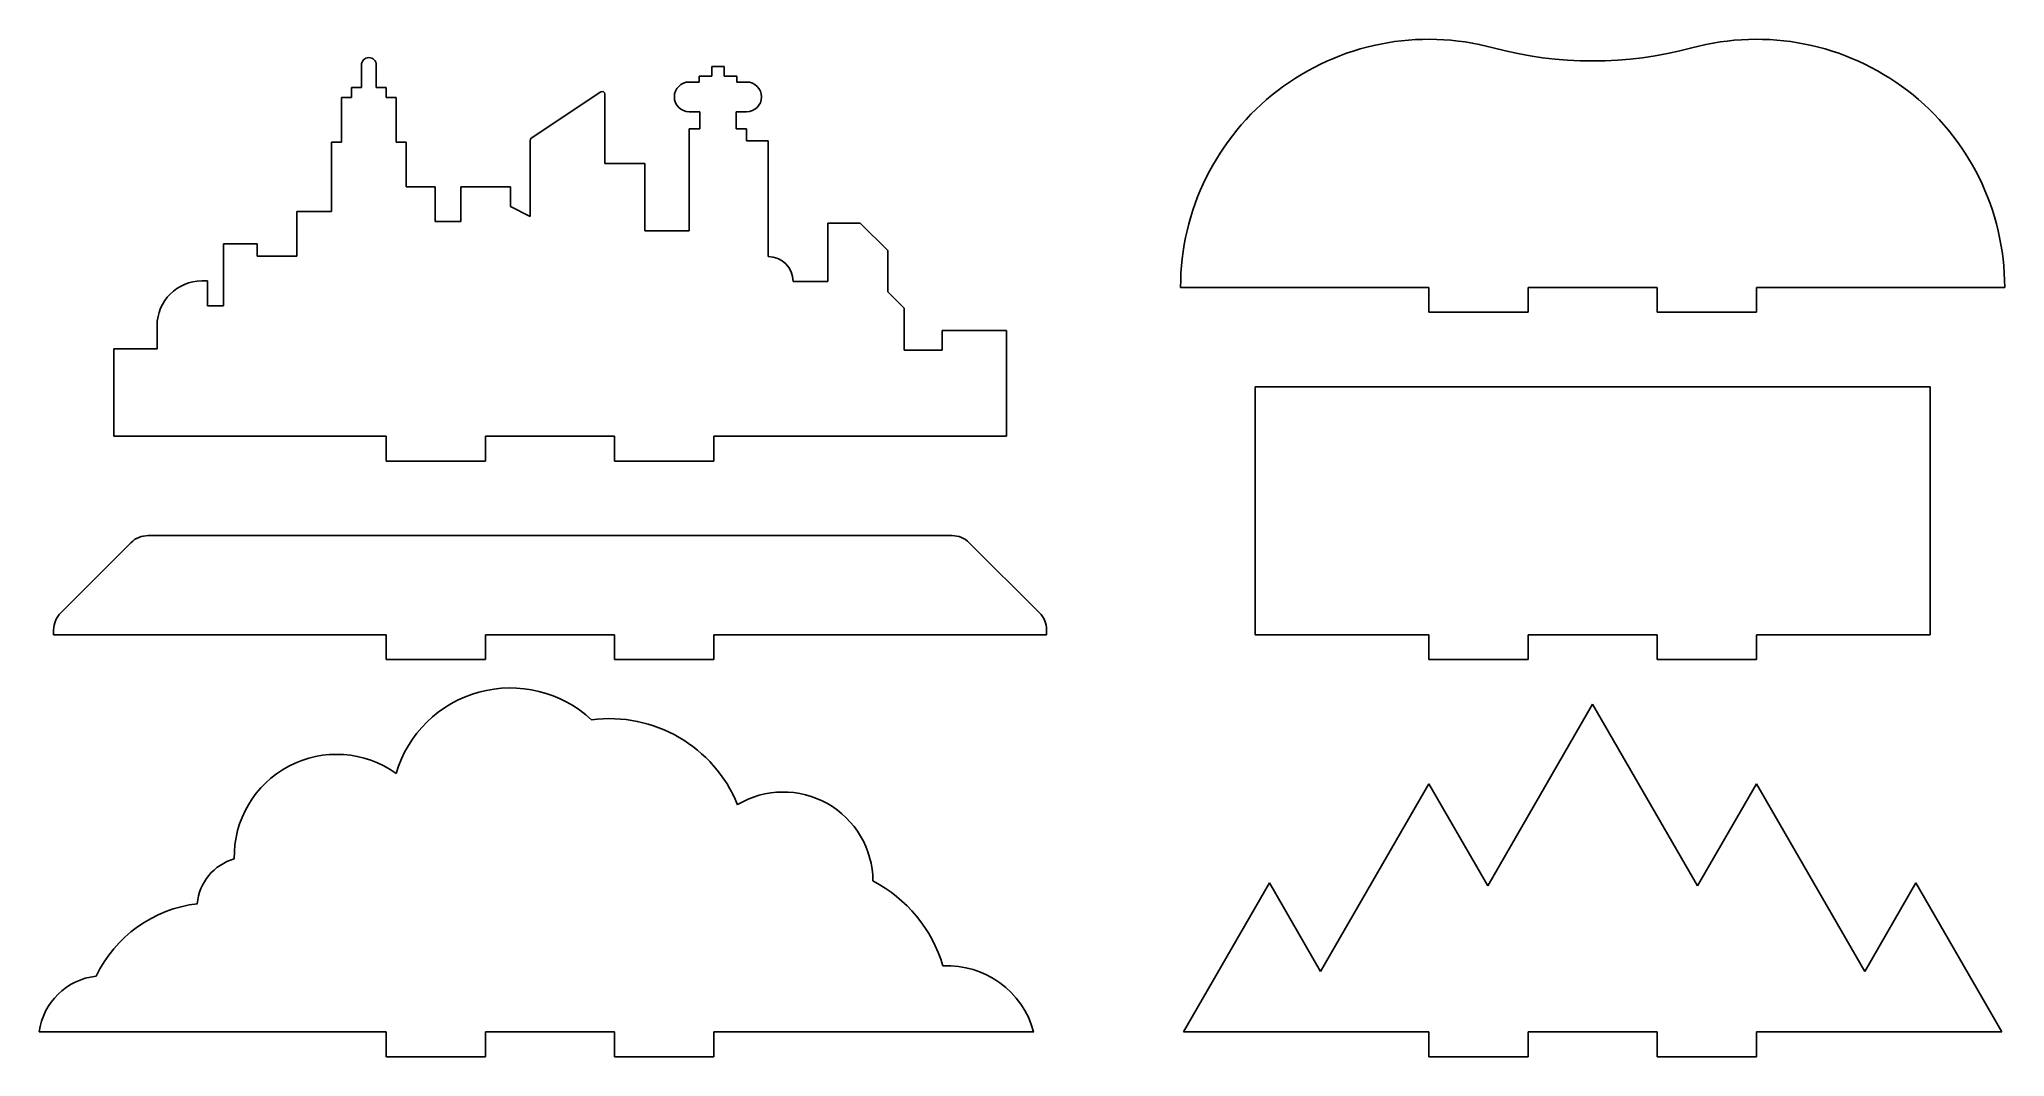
# Model space of a CAD drawing. Header units: millimetres. Extents: x 388 to 784, y 142 to 347.
import ezdxf

# ---------------------------------------------------------------- set-up
doc = ezdxf.new("R2010")
doc.units = ezdxf.units.MM
doc.layers.add('Toppers Sketch', color=7, linetype='Continuous')

msp = doc.modelspace()

# ---------------------------------------------------------------- linework, layer by layer
at = {"layer": 'Toppers Sketch'}
for p, q in [((453.35, 342.16, 47.41), (453.35, 337.66, 47.41)), ((453.35, 337.66, 47.41), (453.35, 342.16, 47.41)), ((453.35, 342.16, 47.41), (453.35, 337.66, 47.41)), ((456.35, 342.16, 47.41), (456.35, 337.66, 47.41)), ((456.35, 337.66, 47.41), (456.35, 342.16, 47.41)), ((456.35, 337.66, 47.41), (456.35, 342.16, 47.41)), ((523.91, 341.85, 47.41), (523.91, 339.95, 47.41)), ((523.91, 341.85, 47.41), (526.41, 341.85, 47.41)), ((523.91, 341.85, 47.41), (526.41, 341.85, 47.41)), ((523.91, 341.85, 47.41), (523.91, 339.95, 47.41)), ((523.91, 339.95, 47.41), (523.91, 341.85, 47.41)), ((523.91, 341.85, 47.41), (526.41, 341.85, 47.41)), ((526.41, 341.85, 47.41), (526.41, 339.95, 47.41)), ((526.41, 341.85, 47.41), (526.41, 339.95, 47.41)), ((526.41, 341.85, 47.41), (526.41, 339.95, 47.41)), ((453.35, 337.66, 47.41), (451.35, 337.66, 47.41)), ((451.35, 337.66, 47.41), (451.35, 335.66, 47.41)), ((451.35, 335.66, 47.41), (451.35, 337.66, 47.41)), ((451.35, 337.66, 47.41), (453.35, 337.66, 47.41)), ((453.35, 337.66, 47.41), (451.35, 337.66, 47.41)), ((451.35, 337.66, 47.41), (451.35, 335.66, 47.41)), ((458.35, 337.66, 47.41), (456.35, 337.66, 47.41)), ((456.35, 337.66, 47.41), (458.35, 337.66, 47.41)), ((458.35, 337.66, 47.41), (456.35, 337.66, 47.41)), ((458.35, 335.66, 47.41), (458.35, 337.66, 47.41)), ((458.35, 335.66, 47.41), (458.35, 337.66, 47.41)), ((458.35, 337.66, 47.41), (458.35, 335.66, 47.41)), ((487.57, 327.41, 47.41), (501.57, 336.74, 47.41)), ((487.57, 327.41, 47.41), (501.57, 336.74, 47.41)), ((487.57, 327.41, 47.41), (501.57, 336.74, 47.41)), ((519.38, 338.75, 47.41), (521.38, 338.75, 47.41)), ((519.38, 338.75, 47.41), (521.38, 338.75, 47.41)), ((519.38, 338.75, 47.41), (521.38, 338.75, 47.41)), ((521.38, 339.95, 47.41), (521.38, 338.75, 47.41)), ((521.38, 339.95, 47.41), (523.91, 339.95, 47.41)), ((521.38, 339.95, 47.41), (521.38, 338.75, 47.41)), ((521.38, 338.75, 47.41), (521.38, 339.95, 47.41)), ((521.38, 339.95, 47.41), (523.91, 339.95, 47.41)), ((521.38, 339.95, 47.41), (523.91, 339.95, 47.41)), ((526.41, 339.95, 47.41), (528.94, 339.95, 47.41)), ((526.41, 339.95, 47.41), (528.94, 339.95, 47.41)), ((526.41, 339.95, 47.41), (528.94, 339.95, 47.41)), ((528.94, 339.95, 47.41), (528.94, 338.75, 47.41)), ((528.94, 339.95, 47.41), (528.94, 338.75, 47.41)), ((528.94, 339.95, 47.41), (528.94, 338.75, 47.41)), ((528.94, 338.75, 47.41), (530.94, 338.75, 47.41)), ((528.94, 338.75, 47.41), (530.94, 338.75, 47.41)), ((528.94, 338.75, 47.41), (530.94, 338.75, 47.41)), ((449.35, 326.66, 47.41), (449.35, 335.66, 47.41)), ((451.35, 335.66, 47.41), (449.35, 335.66, 47.41)), ((449.35, 335.66, 47.41), (451.35, 335.66, 47.41)), ((451.35, 335.66, 47.41), (449.35, 335.66, 47.41)), ((449.35, 335.66, 47.41), (449.35, 326.66, 47.41)), ((449.35, 335.66, 47.41), (449.35, 326.66, 47.41)), ((460.35, 335.66, 47.41), (458.35, 335.66, 47.41)), ((458.35, 335.66, 47.41), (460.35, 335.66, 47.41)), ((460.35, 335.66, 47.41), (458.35, 335.66, 47.41)), ((460.35, 335.66, 47.41), (460.35, 326.66, 47.41)), ((460.35, 326.66, 47.41), (460.35, 335.66, 47.41)), ((460.35, 326.66, 47.41), (460.35, 335.66, 47.41)), ((502.35, 336.33, 47.41), (502.35, 322.36, 47.41)), ((502.35, 336.33, 47.41), (502.35, 322.36, 47.41)), ((502.35, 336.33, 47.41), (502.35, 322.36, 47.41)), ((521.49, 332.75, 47.41), (519.38, 332.75, 47.41)), ((519.38, 332.75, 47.41), (521.49, 332.75, 47.41)), ((521.49, 332.75, 47.41), (519.38, 332.75, 47.41)), ((521.49, 329.33, 47.41), (521.49, 332.75, 47.41)), ((521.49, 332.75, 47.41), (521.49, 329.33, 47.41)), ((521.49, 329.33, 47.41), (521.49, 332.75, 47.41)), ((528.83, 332.75, 47.41), (528.83, 329.33, 47.41)), ((528.83, 332.75, 47.41), (530.94, 332.75, 47.41)), ((528.83, 332.75, 47.41), (528.83, 329.33, 47.41)), ((530.94, 332.75, 47.41), (528.83, 332.75, 47.41)), ((530.94, 332.75, 47.41), (528.83, 332.75, 47.41)), ((528.83, 329.33, 47.41), (528.83, 332.75, 47.41)), ((519.38, 308.74, 47.41), (519.38, 329.33, 47.41)), ((519.38, 329.33, 47.41), (521.49, 329.33, 47.41)), ((521.49, 329.33, 47.41), (519.38, 329.33, 47.41)), ((519.38, 308.74, 47.41), (519.38, 329.33, 47.41)), ((519.38, 308.74, 47.41), (519.38, 329.33, 47.41)), ((519.38, 329.33, 47.41), (521.49, 329.33, 47.41)), ((528.83, 329.33, 47.41), (530.94, 329.33, 47.41)), ((530.94, 329.33, 47.41), (528.83, 329.33, 47.41)), ((528.83, 329.33, 47.41), (530.94, 329.33, 47.41)), ((530.94, 329.33, 47.41), (530.94, 326.93, 47.41)), ((530.94, 329.33, 47.41), (530.94, 326.93, 47.41)), ((530.94, 329.33, 47.41), (530.94, 326.93, 47.41)), ((449.35, 326.66, 47.41), (447.35, 326.66, 47.41)), ((447.35, 326.66, 47.41), (447.35, 312.66, 47.41)), ((447.35, 312.66, 47.41), (447.35, 326.66, 47.41)), ((449.35, 326.66, 47.41), (447.35, 326.66, 47.41)), ((447.35, 326.66, 47.41), (449.35, 326.66, 47.41)), ((447.35, 326.66, 47.41), (447.35, 312.66, 47.41)), ((462.35, 326.66, 47.41), (460.35, 326.66, 47.41)), ((460.35, 326.66, 47.41), (462.35, 326.66, 47.41)), ((462.35, 326.66, 47.41), (460.35, 326.66, 47.41)), ((462.35, 317.66, 47.41), (462.35, 326.66, 47.41)), ((462.35, 326.66, 47.41), (462.35, 317.66, 47.41)), ((462.35, 317.66, 47.41), (462.35, 326.66, 47.41)), ((487.35, 311.66, 47.41), (487.35, 326.99, 47.41)), ((487.35, 311.66, 47.41), (487.35, 326.99, 47.41)), ((487.35, 311.66, 47.41), (487.35, 326.99, 47.41)), ((530.94, 326.93, 47.41), (535.31, 326.93, 47.41)), ((530.94, 326.93, 47.41), (535.31, 326.93, 47.41)), ((530.94, 326.93, 47.41), (535.31, 326.93, 47.41)), ((535.31, 326.93, 47.41), (535.31, 303.56, 47.41)), ((535.31, 326.93, 47.41), (535.31, 303.56, 47.41)), ((535.31, 326.93, 47.41), (535.31, 303.56, 47.41)), ((502.35, 322.36, 47.41), (510.41, 322.36, 47.41)), ((510.41, 322.36, 47.41), (502.35, 322.36, 47.41)), ((510.41, 322.36, 47.41), (502.35, 322.36, 47.41)), ((510.41, 322.36, 47.41), (510.41, 308.74, 47.41)), ((510.41, 322.36, 47.41), (510.41, 308.74, 47.41)), ((510.41, 322.36, 47.41), (510.41, 308.74, 47.41)), ((462.35, 317.66, 47.41), (468.17, 317.66, 47.41)), ((468.17, 317.66, 47.41), (462.35, 317.66, 47.41)), ((468.17, 317.66, 47.41), (462.35, 317.66, 47.41)), ((468.17, 317.66, 47.41), (468.17, 310.66, 47.41)), ((468.17, 317.66, 47.41), (468.17, 310.66, 47.41)), ((468.17, 317.66, 47.41), (468.17, 310.66, 47.41)), ((483.35, 317.66, 47.41), (473.35, 317.66, 47.41)), ((473.35, 317.66, 47.41), (483.35, 317.66, 47.41)), ((473.35, 310.66, 47.41), (473.35, 317.66, 47.41)), ((483.35, 317.66, 47.41), (473.35, 317.66, 47.41)), ((473.35, 310.66, 47.41), (473.35, 317.66, 47.41)), ((473.35, 310.66, 47.41), (473.35, 317.66, 47.41)), ((483.35, 317.66, 47.41), (483.35, 313.66, 47.41)), ((483.35, 317.66, 47.41), (483.35, 313.66, 47.41)), ((483.35, 317.66, 47.41), (483.35, 313.66, 47.41)), ((487.35, 311.66, 47.41), (483.35, 313.66, 47.41)), ((483.35, 313.66, 47.41), (487.35, 311.66, 47.41)), ((487.35, 311.66, 47.41), (483.35, 313.66, 47.41)), ((440.35, 312.66, 47.41), (447.35, 312.66, 47.41)), ((440.35, 303.66, 47.41), (440.35, 312.66, 47.41)), ((440.35, 312.66, 47.41), (440.35, 303.66, 47.41)), ((447.35, 312.66, 47.41), (440.35, 312.66, 47.41)), ((440.35, 312.66, 47.41), (447.35, 312.66, 47.41)), ((440.35, 303.66, 47.41), (440.35, 312.66, 47.41)), ((468.17, 310.66, 47.41), (473.35, 310.66, 47.41)), ((468.17, 310.66, 47.41), (473.35, 310.66, 47.41)), ((468.17, 310.66, 47.41), (473.35, 310.66, 47.41)), ((547.28, 310.28, 47.41), (553.84, 310.28, 47.41)), ((547.28, 298.56, 47.41), (547.28, 310.28, 47.41)), ((547.28, 298.56, 47.41), (547.28, 310.28, 47.41)), ((547.28, 298.56, 47.41), (547.28, 310.28, 47.41)), ((547.28, 310.28, 47.41), (553.84, 310.28, 47.41)), ((547.28, 310.28, 47.41), (553.84, 310.28, 47.41)), ((553.84, 310.28, 47.41), (559.35, 304.78, 47.41)), ((553.84, 310.28, 47.41), (559.35, 304.78, 47.41)), ((559.35, 304.78, 47.41), (553.84, 310.28, 47.41)), ((425.55, 306.16, 47.41), (425.55, 293.66, 47.41)), ((425.55, 306.16, 47.41), (425.55, 293.66, 47.41)), ((425.55, 306.16, 47.41), (432.35, 306.16, 47.41)), ((432.35, 306.16, 47.41), (425.55, 306.16, 47.41)), ((425.55, 293.66, 47.41), (425.55, 306.16, 47.41)), ((432.35, 306.16, 47.41), (425.55, 306.16, 47.41)), ((432.35, 306.16, 47.41), (432.35, 303.66, 47.41)), ((432.35, 303.66, 47.41), (432.35, 306.16, 47.41)), ((432.35, 303.66, 47.41), (432.35, 306.16, 47.41)), ((510.41, 308.74, 47.41), (519.38, 308.74, 47.41)), ((510.41, 308.74, 47.41), (519.38, 308.74, 47.41)), ((510.41, 308.74, 47.41), (519.38, 308.74, 47.41)), ((432.35, 303.66, 47.41), (440.35, 303.66, 47.41)), ((432.35, 303.66, 47.41), (440.35, 303.66, 47.41)), ((432.35, 303.66, 47.41), (440.35, 303.66, 47.41)), ((559.35, 304.78, 47.41), (559.35, 296.47, 47.41)), ((559.35, 304.78, 47.41), (559.35, 296.47, 47.41)), ((559.35, 304.78, 47.41), (559.35, 296.47, 47.41)), ((421.19, 298.66, 47.41), (422.35, 298.66, 47.41)), ((422.35, 298.66, 47.41), (421.19, 298.66, 47.41)), ((422.35, 298.66, 47.41), (421.19, 298.66, 47.41)), ((422.35, 293.66, 47.41), (422.35, 298.66, 47.41)), ((422.35, 298.66, 47.41), (422.35, 293.66, 47.41)), ((422.35, 293.66, 47.41), (422.35, 298.66, 47.41)), ((540.31, 298.56, 47.41), (547.28, 298.56, 47.41)), ((540.31, 298.56, 47.41), (547.28, 298.56, 47.41)), ((540.31, 298.56, 47.41), (547.28, 298.56, 47.41)), ((618.35, 297.36, 47.41), (668.35, 297.36, 47.41)), ((668.35, 297.36, 47.41), (618.35, 297.36, 47.41)), ((618.35, 297.36, 47.41), (668.35, 297.36, 47.41)), ((668.35, 292.36, 47.41), (668.35, 297.36, 47.41)), ((668.35, 297.36, 47.41), (668.35, 292.36, 47.41)), ((668.35, 297.36, 47.41), (668.35, 292.36, 47.41)), ((688.35, 297.36, 47.41), (688.35, 292.36, 47.41)), ((688.35, 297.36, 47.41), (714.35, 297.36, 47.41)), ((688.35, 297.36, 47.41), (714.35, 297.36, 47.41)), ((714.35, 297.36, 47.41), (688.35, 297.36, 47.41)), ((688.35, 297.36, 47.41), (688.35, 292.36, 47.41)), ((688.35, 297.36, 47.41), (688.35, 292.36, 47.41)), ((714.35, 292.36, 47.41), (714.35, 297.36, 47.41)), ((714.35, 292.36, 47.41), (714.35, 297.36, 47.41)), ((714.35, 292.36, 47.41), (714.35, 297.36, 47.41)), ((734.35, 297.36, 47.41), (734.35, 292.36, 47.41)), ((734.35, 292.36, 47.41), (734.35, 297.36, 47.41)), ((734.35, 297.36, 47.41), (784.35, 297.36, 47.41)), ((734.35, 297.36, 47.41), (784.35, 297.36, 47.41)), ((734.35, 292.36, 47.41), (734.35, 297.36, 47.41)), ((784.35, 297.36, 47.41), (734.35, 297.36, 47.41)), ((425.55, 293.66, 47.41), (422.35, 293.66, 47.41)), ((422.35, 293.66, 47.41), (425.55, 293.66, 47.41)), ((425.55, 293.66, 47.41), (422.35, 293.66, 47.41)), ((559.35, 296.47, 47.41), (562.67, 293.16, 47.41)), ((559.35, 296.47, 47.41), (562.67, 293.16, 47.41)), ((562.67, 293.16, 47.41), (559.35, 296.47, 47.41)), ((562.67, 293.16, 47.41), (562.67, 284.69, 47.41)), ((562.67, 293.16, 47.41), (562.67, 284.69, 47.41)), ((562.67, 293.16, 47.41), (562.67, 284.69, 47.41)), ((412.19, 289.66, 47.41), (412.19, 285.01, 47.41)), ((412.19, 285.01, 47.41), (412.19, 289.66, 47.41)), ((412.19, 289.66, 47.41), (412.19, 285.01, 47.41)), ((668.35, 292.36, 47.41), (688.35, 292.36, 47.41)), ((688.35, 292.36, 47.41), (668.35, 292.36, 47.41)), ((668.35, 292.36, 47.41), (688.35, 292.36, 47.41)), ((734.35, 292.36, 47.41), (714.35, 292.36, 47.41)), ((714.35, 292.36, 47.41), (734.35, 292.36, 47.41)), ((714.35, 292.36, 47.41), (734.35, 292.36, 47.41)), ((570.35, 284.69, 47.41), (570.35, 288.66, 47.41)), ((570.35, 284.69, 47.41), (570.35, 288.66, 47.41)), ((570.35, 288.66, 47.41), (583.27, 288.66, 47.41)), ((570.35, 284.69, 47.41), (570.35, 288.66, 47.41)), ((570.35, 288.66, 47.41), (583.27, 288.66, 47.41)), ((570.35, 288.66, 47.41), (583.27, 288.66, 47.41)), ((583.27, 288.66, 47.41), (583.27, 267.36, 47.41)), ((583.27, 288.66, 47.41), (583.27, 267.36, 47.41)), ((583.27, 288.66, 47.41), (583.27, 267.36, 47.41)), ((403.5, 285.01, 47.41), (403.5, 267.36, 47.41)), ((412.19, 285.01, 47.41), (403.5, 285.01, 47.41)), ((403.5, 267.36, 47.41), (403.5, 285.01, 47.41)), ((412.19, 285.01, 47.41), (403.5, 285.01, 47.41)), ((403.5, 285.01, 47.41), (412.19, 285.01, 47.41)), ((403.5, 285.01, 47.41), (403.5, 267.36, 47.41)), ((562.67, 284.69, 47.41), (570.35, 284.69, 47.41)), ((562.67, 284.69, 47.41), (570.35, 284.69, 47.41)), ((562.67, 284.69, 47.41), (570.35, 284.69, 47.41)), ((633.35, 277.36, 47.41), (769.35, 277.36, 47.41)), ((769.35, 277.36, 47.41), (633.35, 277.36, 47.41)), ((633.35, 227.36, 47.41), (633.35, 277.36, 47.41)), ((633.35, 227.36, 47.41), (633.35, 277.36, 47.41)), ((633.35, 227.36, 47.41), (633.35, 277.36, 47.41)), ((633.35, 277.36, 47.41), (769.35, 277.36, 47.41)), ((769.35, 227.36, 47.41), (769.35, 277.36, 47.41)), ((769.35, 227.36, 47.41), (769.35, 277.36, 47.41)), ((769.35, 277.36, 47.41), (769.35, 227.36, 47.41)), ((458.35, 267.36, 47.41), (403.5, 267.36, 47.41)), ((403.5, 267.36, 47.41), (458.35, 267.36, 47.41)), ((403.5, 267.36, 47.41), (458.35, 267.36, 47.41)), ((458.35, 262.36, 47.41), (458.35, 267.36, 47.41)), ((458.35, 267.36, 47.41), (458.35, 262.36, 47.41)), ((458.35, 267.36, 47.41), (458.35, 262.36, 47.41)), ((478.35, 267.36, 47.41), (478.35, 262.36, 47.41)), ((478.35, 262.36, 47.41), (478.35, 267.36, 47.41)), ((478.35, 262.36, 47.41), (478.35, 267.36, 47.41)), ((478.35, 267.36, 47.41), (504.35, 267.36, 47.41)), ((478.35, 267.36, 47.41), (504.35, 267.36, 47.41)), ((504.35, 267.36, 47.41), (478.35, 267.36, 47.41)), ((504.35, 262.36, 47.41), (504.35, 267.36, 47.41)), ((504.35, 262.36, 47.41), (504.35, 267.36, 47.41)), ((504.35, 262.36, 47.41), (504.35, 267.36, 47.41)), ((524.35, 267.36, 47.41), (583.27, 267.36, 47.41)), ((524.35, 267.36, 47.41), (583.27, 267.36, 47.41)), ((524.35, 262.36, 47.41), (524.35, 267.36, 47.41)), ((583.27, 267.36, 47.41), (524.35, 267.36, 47.41)), ((524.35, 262.36, 47.41), (524.35, 267.36, 47.41)), ((524.35, 267.36, 47.41), (524.35, 262.36, 47.41)), ((458.35, 262.36, 47.41), (478.35, 262.36, 47.41)), ((458.35, 262.36, 47.41), (478.35, 262.36, 47.41)), ((478.35, 262.36, 47.41), (458.35, 262.36, 47.41)), ((524.35, 262.36, 47.41), (504.35, 262.36, 47.41)), ((504.35, 262.36, 47.41), (524.35, 262.36, 47.41)), ((504.35, 262.36, 47.41), (524.35, 262.36, 47.41)), ((392.79, 231.79, 47.41), (406.92, 245.92, 47.41)), ((406.92, 245.92, 47.41), (392.79, 231.79, 47.41)), ((392.79, 231.79, 47.41), (406.92, 245.92, 47.41)), ((410.38, 247.36, 47.41), (572.32, 247.36, 47.41)), ((572.32, 247.36, 47.41), (410.38, 247.36, 47.41)), ((410.38, 247.36, 47.41), (572.32, 247.36, 47.41)), ((589.92, 231.79, 47.41), (575.79, 245.92, 47.41)), ((575.79, 245.92, 47.41), (589.92, 231.79, 47.41)), ((575.79, 245.92, 47.41), (589.92, 231.79, 47.41)), ((391.35, 227.36, 47.41), (391.35, 228.33, 47.41)), ((391.35, 227.36, 47.41), (391.35, 228.33, 47.41)), ((391.35, 227.36, 47.41), (391.35, 228.33, 47.41)), ((391.35, 227.36, 47.41), (458.35, 227.36, 47.41)), ((458.35, 227.36, 47.41), (391.35, 227.36, 47.41)), ((458.35, 227.36, 47.41), (391.35, 227.36, 47.41)), ((458.35, 222.36, 47.41), (458.35, 227.36, 47.41)), ((458.35, 222.36, 47.41), (458.35, 227.36, 47.41)), ((458.35, 222.36, 47.41), (458.35, 227.36, 47.41)), ((478.35, 227.36, 47.41), (478.35, 222.36, 47.41)), ((478.35, 222.36, 47.41), (478.35, 227.36, 47.41)), ((478.35, 222.36, 47.41), (478.35, 227.36, 47.41)), ((504.35, 227.36, 47.41), (478.35, 227.36, 47.41)), ((504.35, 227.36, 47.41), (478.35, 227.36, 47.41)), ((478.35, 227.36, 47.41), (504.35, 227.36, 47.41)), ((504.35, 222.36, 47.41), (504.35, 227.36, 47.41)), ((504.35, 222.36, 47.41), (504.35, 227.36, 47.41)), ((504.35, 222.36, 47.41), (504.35, 227.36, 47.41)), ((591.35, 227.36, 47.41), (524.35, 227.36, 47.41)), ((524.35, 222.36, 47.41), (524.35, 227.36, 47.41)), ((524.35, 222.36, 47.41), (524.35, 227.36, 47.41)), ((591.35, 227.36, 47.41), (524.35, 227.36, 47.41)), ((524.35, 227.36, 47.41), (524.35, 222.36, 47.41)), ((524.35, 227.36, 47.41), (591.35, 227.36, 47.41)), ((591.35, 228.33, 47.41), (591.35, 227.36, 47.41)), ((591.35, 227.36, 47.41), (591.35, 228.33, 47.41)), ((591.35, 227.36, 47.41), (591.35, 228.33, 47.41)), ((633.35, 227.36, 47.41), (668.35, 227.36, 47.41)), ((668.35, 227.36, 47.41), (633.35, 227.36, 47.41)), ((668.35, 227.36, 47.41), (633.35, 227.36, 47.41)), ((668.35, 222.36, 47.41), (668.35, 227.36, 47.41)), ((668.35, 222.36, 47.41), (668.35, 227.36, 47.41)), ((668.35, 222.36, 47.41), (668.35, 227.36, 47.41)), ((714.35, 227.36, 47.41), (688.35, 227.36, 47.41)), ((688.35, 227.36, 47.41), (688.35, 222.36, 47.41)), ((688.35, 227.36, 47.41), (714.35, 227.36, 47.41)), ((688.35, 222.36, 47.41), (688.35, 227.36, 47.41)), ((688.35, 222.36, 47.41), (688.35, 227.36, 47.41)), ((714.35, 227.36, 47.41), (688.35, 227.36, 47.41)), ((714.35, 222.36, 47.41), (714.35, 227.36, 47.41)), ((714.35, 222.36, 47.41), (714.35, 227.36, 47.41)), ((714.35, 222.36, 47.41), (714.35, 227.36, 47.41)), ((734.35, 227.36, 47.41), (769.35, 227.36, 47.41)), ((769.35, 227.36, 47.41), (734.35, 227.36, 47.41)), ((769.35, 227.36, 47.41), (734.35, 227.36, 47.41)), ((734.35, 222.36, 47.41), (734.35, 227.36, 47.41)), ((734.35, 227.36, 47.41), (734.35, 222.36, 47.41)), ((734.35, 222.36, 47.41), (734.35, 227.36, 47.41)), ((478.35, 222.36, 47.41), (458.35, 222.36, 47.41)), ((478.35, 222.36, 47.41), (458.35, 222.36, 47.41)), ((458.35, 222.36, 47.41), (478.35, 222.36, 47.41)), ((524.35, 222.36, 47.41), (504.35, 222.36, 47.41)), ((524.35, 222.36, 47.41), (504.35, 222.36, 47.41)), ((504.35, 222.36, 47.41), (524.35, 222.36, 47.41)), ((668.35, 222.36, 47.41), (688.35, 222.36, 47.41)), ((688.35, 222.36, 47.41), (668.35, 222.36, 47.41)), ((688.35, 222.36, 47.41), (668.35, 222.36, 47.41)), ((734.35, 222.36, 47.41), (714.35, 222.36, 47.41)), ((714.35, 222.36, 47.41), (734.35, 222.36, 47.41)), ((734.35, 222.36, 47.41), (714.35, 222.36, 47.41)), ((701.35, 213.36, 47.41), (680.23, 176.78, 47.41)), ((701.35, 213.36, 47.41), (680.23, 176.78, 47.41)), ((680.23, 176.78, 47.41), (701.35, 213.36, 47.41)), ((701.35, 213.36, 47.41), (722.47, 176.78, 47.41)), ((722.47, 176.78, 47.41), (701.35, 213.36, 47.41)), ((722.47, 176.78, 47.41), (701.35, 213.36, 47.41)), ((668.35, 197.36, 47.41), (646.52, 159.54, 47.41)), ((668.35, 197.36, 47.41), (646.52, 159.54, 47.41)), ((646.52, 159.54, 47.41), (668.35, 197.36, 47.41)), ((680.23, 176.78, 47.41), (668.35, 197.36, 47.41)), ((668.35, 197.36, 47.41), (680.23, 176.78, 47.41)), ((680.23, 176.78, 47.41), (668.35, 197.36, 47.41)), ((722.47, 176.78, 47.41), (734.35, 197.36, 47.41)), ((734.35, 197.36, 47.41), (722.47, 176.78, 47.41)), ((734.35, 197.36, 47.41), (722.47, 176.78, 47.41)), ((756.18, 159.54, 47.41), (734.35, 197.36, 47.41)), ((734.35, 197.36, 47.41), (756.18, 159.54, 47.41)), ((756.18, 159.54, 47.41), (734.35, 197.36, 47.41)), ((636.24, 177.36, 47.41), (618.92, 147.36, 47.41)), ((618.92, 147.36, 47.41), (636.24, 177.36, 47.41)), ((636.24, 177.36, 47.41), (618.92, 147.36, 47.41)), ((646.52, 159.54, 47.41), (636.24, 177.36, 47.41)), ((636.24, 177.36, 47.41), (646.52, 159.54, 47.41)), ((646.52, 159.54, 47.41), (636.24, 177.36, 47.41)), ((756.18, 159.54, 47.41), (766.47, 177.36, 47.41)), ((766.47, 177.36, 47.41), (756.18, 159.54, 47.41)), ((766.47, 177.36, 47.41), (756.18, 159.54, 47.41)), ((783.79, 147.36, 47.41), (766.47, 177.36, 47.41)), ((766.47, 177.36, 47.41), (783.79, 147.36, 47.41)), ((783.79, 147.36, 47.41), (766.47, 177.36, 47.41)), ((388.46, 147.36, 47.41), (458.35, 147.36, 47.41)), ((388.46, 147.36, 47.41), (458.35, 147.36, 47.41)), ((458.35, 147.36, 47.41), (388.46, 147.36, 47.41)), ((458.35, 142.36, 47.41), (458.35, 147.36, 47.41)), ((458.35, 142.36, 47.41), (458.35, 147.36, 47.41)), ((458.35, 142.36, 47.41), (458.35, 147.36, 47.41)), ((478.35, 147.36, 47.41), (504.35, 147.36, 47.41)), ((478.35, 147.36, 47.41), (478.35, 142.36, 47.41)), ((504.35, 147.36, 47.41), (478.35, 147.36, 47.41)), ((478.35, 147.36, 47.41), (504.35, 147.36, 47.41)), ((478.35, 142.36, 47.41), (478.35, 147.36, 47.41)), ((478.35, 142.36, 47.41), (478.35, 147.36, 47.41)), ((504.35, 142.36, 47.41), (504.35, 147.36, 47.41)), ((504.35, 142.36, 47.41), (504.35, 147.36, 47.41)), ((504.35, 142.36, 47.41), (504.35, 147.36, 47.41)), ((524.35, 142.36, 47.41), (524.35, 147.36, 47.41)), ((524.35, 147.36, 47.41), (588.76, 147.36, 47.41)), ((524.35, 147.36, 47.41), (524.35, 142.36, 47.41)), ((524.35, 147.36, 47.41), (588.76, 147.36, 47.41)), ((588.76, 147.36, 47.41), (524.35, 147.36, 47.41)), ((524.35, 142.36, 47.41), (524.35, 147.36, 47.41)), ((618.92, 147.36, 47.41), (668.35, 147.36, 47.41)), ((618.92, 147.36, 47.41), (668.35, 147.36, 47.41)), ((668.35, 147.36, 47.41), (618.92, 147.36, 47.41)), ((668.35, 142.36, 47.41), (668.35, 147.36, 47.41)), ((668.35, 142.36, 47.41), (668.35, 147.36, 47.41)), ((668.35, 142.36, 47.41), (668.35, 147.36, 47.41)), ((688.35, 147.36, 47.41), (714.35, 147.36, 47.41)), ((688.35, 147.36, 47.41), (688.35, 142.36, 47.41)), ((688.35, 142.36, 47.41), (688.35, 147.36, 47.41)), ((714.35, 147.36, 47.41), (688.35, 147.36, 47.41)), ((688.35, 147.36, 47.41), (714.35, 147.36, 47.41)), ((688.35, 142.36, 47.41), (688.35, 147.36, 47.41)), ((714.35, 142.36, 47.41), (714.35, 147.36, 47.41)), ((714.35, 142.36, 47.41), (714.35, 147.36, 47.41)), ((714.35, 142.36, 47.41), (714.35, 147.36, 47.41)), ((734.35, 147.36, 47.41), (734.35, 142.36, 47.41)), ((734.35, 142.36, 47.41), (734.35, 147.36, 47.41)), ((734.35, 147.36, 47.41), (783.79, 147.36, 47.41)), ((734.35, 147.36, 47.41), (783.79, 147.36, 47.41)), ((783.79, 147.36, 47.41), (734.35, 147.36, 47.41)), ((734.35, 142.36, 47.41), (734.35, 147.36, 47.41)), ((478.35, 142.36, 47.41), (458.35, 142.36, 47.41)), ((458.35, 142.36, 47.41), (478.35, 142.36, 47.41)), ((478.35, 142.36, 47.41), (458.35, 142.36, 47.41)), ((524.35, 142.36, 47.41), (504.35, 142.36, 47.41)), ((524.35, 142.36, 47.41), (504.35, 142.36, 47.41)), ((504.35, 142.36, 47.41), (524.35, 142.36, 47.41)), ((688.35, 142.36, 47.41), (668.35, 142.36, 47.41)), ((688.35, 142.36, 47.41), (668.35, 142.36, 47.41)), ((688.35, 142.36, 47.41), (668.35, 142.36, 47.41)), ((734.35, 142.36, 47.41), (714.35, 142.36, 47.41)), ((734.35, 142.36, 47.41), (714.35, 142.36, 47.41)), ((734.35, 142.36, 47.41), (714.35, 142.36, 47.41))]:
    msp.add_line(p, q, dxfattribs=at)
for centre, radius, start, end in [((668.35, 297.36, 47.41), 50, 74.9393, 180), ((668.35, 297.36, 47.41), 50, 74.9393, 180), ((668.35, 297.36, 47.41), 50, 74.9393, 180), ((701.35, 419.99, 47.41), 77, 254.9393, 285.0607), ((701.35, 419.99, 47.41), 77, 254.9393, 285.0607), ((701.35, 419.99, 47.41), 77, 254.9393, 285.0607), ((734.35, 297.36, 47.41), 50, 0, 105.0607), ((734.35, 297.36, 47.41), 50, 0, 105.0607), ((734.35, 297.36, 47.41), 50, 0, 105.0607), ((454.85, 342.16, 47.41), 1.5, 90, 180), ((454.85, 342.16, 47.41), 1.5, 90, 180), ((454.85, 342.16, 47.41), 1.5, 90, 180), ((454.85, 342.16, 47.41), 1.5, 0, 90), ((454.85, 342.16, 47.41), 1.5, 0, 90), ((454.85, 342.16, 47.41), 1.5, 0, 90), ((501.85, 336.33, 47.41), 0.5, 0, 123.6901), ((501.85, 336.33, 47.41), 0.5, 0, 123.6901), ((501.85, 336.33, 47.41), 0.5, 0, 123.6901), ((519.38, 335.75, 47.41), 3, 90, 180), ((519.38, 335.75, 47.41), 3, 90, 180), ((519.38, 335.75, 47.41), 3, 90, 180), ((530.94, 335.75, 47.41), 3, 0, 90), ((530.94, 335.75, 47.41), 3, 0, 90), ((530.94, 335.75, 47.41), 3, 0, 90), ((519.38, 335.75, 47.41), 3, 180, 270), ((519.38, 335.75, 47.41), 3, 180, 270), ((519.38, 335.75, 47.41), 3, 180, 270), ((530.94, 335.75, 47.41), 3, 270, 0), ((530.94, 335.75, 47.41), 3, 270, 0), ((530.94, 335.75, 47.41), 3, 270, 0), ((487.85, 326.99, 47.41), 0.5, 123.6901, 180), ((487.85, 326.99, 47.41), 0.5, 123.6901, 180), ((487.85, 326.99, 47.41), 0.5, 123.6901, 180), ((535.31, 298.56, 47.41), 5, 0, 90), ((535.31, 298.56, 47.41), 5, 0, 90), ((535.31, 298.56, 47.41), 5, 0, 90), ((421.19, 289.66, 47.41), 9, 90, 180), ((421.19, 289.66, 47.41), 9, 90, 180), ((421.19, 289.66, 47.41), 9, 90, 180), ((410.38, 242.46, 47.41), 4.9, 90, 135), ((410.38, 242.46, 47.41), 4.9, 90, 135), ((410.38, 242.46, 47.41), 4.9, 90, 135), ((572.32, 242.46, 47.41), 4.9, 45, 90), ((572.32, 242.46, 47.41), 4.9, 45, 90), ((572.32, 242.46, 47.41), 4.9, 45, 90), ((396.25, 228.33, 47.41), 4.9, 135, 180), ((396.25, 228.33, 47.41), 4.9, 135, 180), ((396.25, 228.33, 47.41), 4.9, 135, 180), ((586.45, 228.33, 47.41), 4.9, 0, 45), ((586.45, 228.33, 47.41), 4.9, 0, 45), ((586.45, 228.33, 47.41), 4.9, 0, 45), ((483.35, 192.66, 47.41), 24, 47.0466, 163.5924), ((483.35, 192.66, 47.41), 24, 47.0466, 163.5924), ((483.35, 192.66, 47.41), 24, 47.0466, 163.5924), ((503.35, 182.66, 47.41), 27.81, 22.1363, 97.5352), ((503.35, 182.66, 47.41), 27.81, 22.1363, 97.5352), ((503.35, 182.66, 47.41), 27.81, 22.1363, 97.5352), ((448.35, 182.66, 47.41), 20.62, 54.48, 181.258), ((448.35, 182.66, 47.41), 20.62, 54.48, 181.258), ((448.35, 182.66, 47.41), 20.62, 54.48, 181.258), ((538.35, 177.66, 47.41), 18.03, 0.3353, 120.8469), ((538.35, 177.66, 47.41), 18.03, 0.3353, 120.8469), ((538.35, 177.66, 47.41), 18.03, 0.3353, 120.8469), ((430.49, 172.36, 47.41), 10.23, 105.6169, 175.3965), ((430.49, 172.36, 47.41), 10.23, 105.6169, 175.3965), ((430.49, 172.36, 47.41), 10.23, 105.6169, 175.3965), ((543.35, 152.66, 47.41), 28.28, 16.4439, 62.5748), ((543.35, 152.66, 47.41), 28.28, 16.4439, 62.5748), ((543.35, 152.66, 47.41), 28.28, 16.4439, 62.5748), ((423.35, 147.36, 47.41), 26, 96.7367, 154.4389), ((423.35, 147.36, 47.41), 26, 96.7367, 154.4389), ((423.35, 147.36, 47.41), 26, 96.7367, 154.4389), ((401.35, 145.66, 47.41), 13, 96.4274, 172.486), ((401.35, 145.66, 47.41), 13, 96.4274, 172.486), ((401.35, 145.66, 47.41), 13, 96.4274, 172.486), ((571.35, 142.66, 47.41), 18.03, 15.1121, 92.7745), ((571.35, 142.66, 47.41), 18.03, 15.1121, 92.7745), ((571.35, 142.66, 47.41), 18.03, 15.1121, 92.7745)]:
    msp.add_arc(centre, radius, start, end, dxfattribs=at)

doc.saveas('drawing.dxf')
